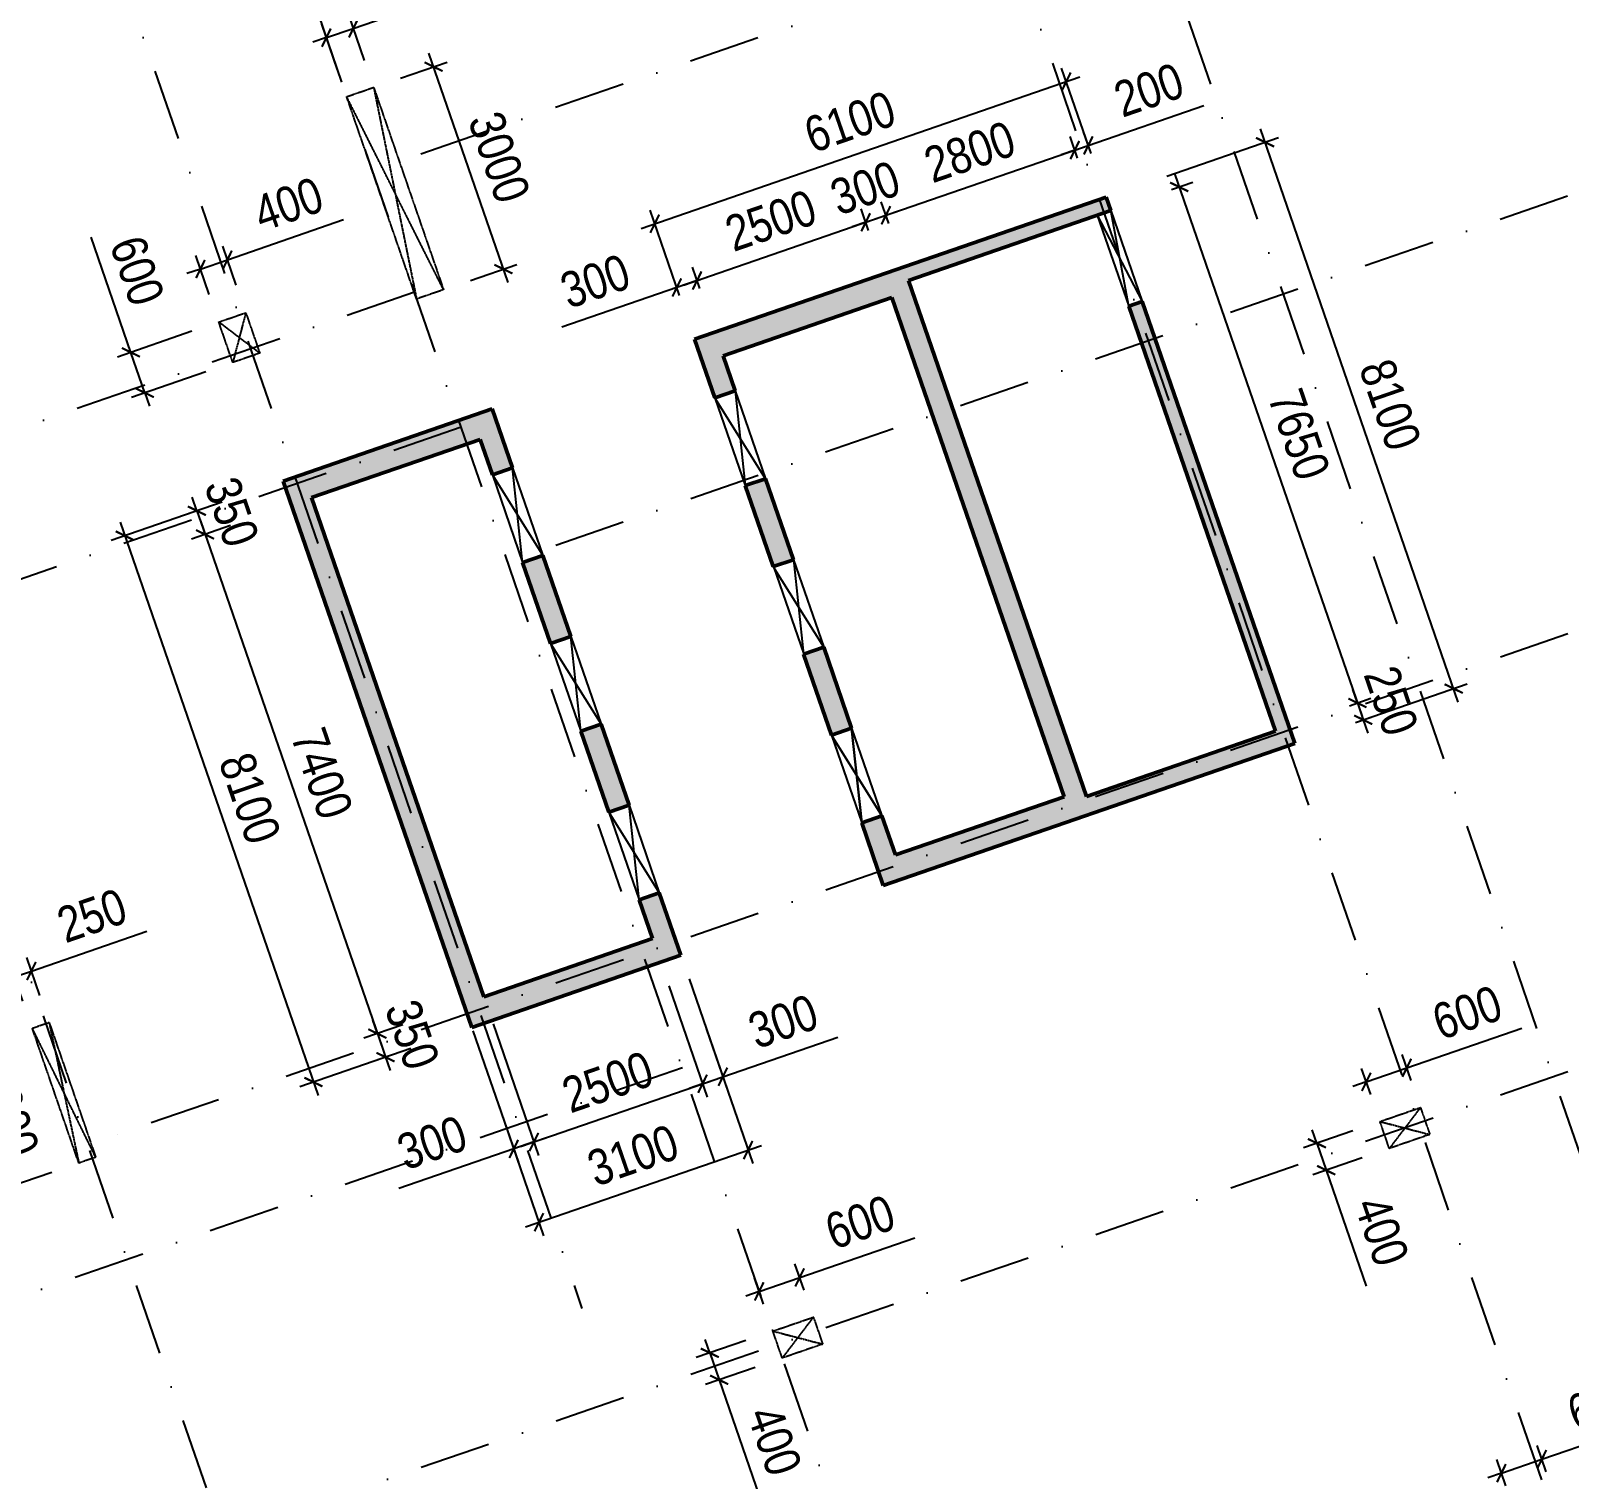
# Model space of a CAD drawing. Header units: millimetres. Extents: x 13965 to 1327256, y -72704 to 46237.
# Drawn here: x 1032346 to 1053904, y -10560 to 9738 of the extents above; entities that cross this region are included whole.
import ezdxf

# ---------------------------------------------------------------- set-up
doc = ezdxf.new("R2010")
doc.units = ezdxf.units.MM
doc.header["$MEASUREMENT"] = 0
for name, pattern in [('DASHDOT', [1, 0.5, -0.25, 0, -0.25]), ('DASHED', [4.5, 3, -1.5]), ('ST_MBDV Cot vach 220805$0$HIDDEN', [0.375, 0.25, -0.125])]:
    doc.linetypes.add(name, pattern=pattern)
for name, color, linetype in [('ccu11-Khuat', 9, 'DASHED'), ('ccu11-Thay', 7, 'Continuous'), ('ccu12-Manh', 8, 'Continuous'), ('KC2-DIM', 251, 'Continuous'), ('KT-Hatch', 251, 'Continuous'), ('KT-Luoi truc South Tower', 8, 'DASHDOT'), ('ST_MBDV Cot vach 220805$0$AUDIT_I_220805193045-5', 6, 'Continuous')]:
    doc.layers.add(name, color=color, linetype=linetype)
doc.layers.add('KT-Kich thuoc', color=159, linetype='Continuous', lineweight=18)
doc.layers.add('ST_MBDV Cot vach 220805$0$KT-Net cot vach', color=6, linetype='Continuous', lineweight=50)
doc.styles.add('Arial Narrow', font='ARIALN.TTF')
doc.dimstyles.new('ccu12-200', dxfattribs={"dimscale": 200, "dimtxt": 2.5, "dimasz": 1, "dimexe": 1, "dimexo": 2, "dimgap": 1, "dimtad": 1, "dimdec": 0, "dimdsep": 46, "dimtxsty": 'Arial Narrow', "dimblk": 'ARCHTICK', "dimcen": -1, "dimdle": 1, "dimclrd": 256, "dimclre": 256, "dimclrt": 3, "dimadec": 0, "dimazin": 2, "dimtfac": 0.1, "dimtdec": 0, "dimtmove": 0, "dimatfit": 1, "dimldrblk": 'ARCHTICK', "dimfxl": 1, "dimtvp": 0.833333, "dimtolj": 1, "dimtzin": 12, "dimarcsym": 0})

# ---------------------------------------------------------------- blocks, each defined once
blk = doc.blocks.new('Asix South Tower')
at = {"layer": 'KT-Luoi truc South Tower', "ltscale": 2000}
for p, q in [((-61527.4, 64693.7), (-45306.5, 17710.6)), ((-63417.9, 64041.1), (-47197, 17057.9)), ((-72397.8, 60940.8), (-54232.5, 8325.6)), ((-74690, 60149.4), (-64788, 31468.5)), ((-80172.4, 58256.6), (-62007.1, 5641.4)), ((-43415.2, 55801.6), (-67725.7, 47408.4)), ((-41522.4, 50319.2), (-65827.2, 41928)), ((-67132.6, 45709), (-110541.5, 30722.1)), ((-39629.6, 44836.7), (-71714.8, 33759.3)), ((-66479.9, 43818.5), (-109888.9, 28831.6)), ((-37736.8, 39354.3), (-105450.5, 15976.2)), ((-63379.6, 34838.6), (-106788.6, 19851.7))]:
    blk.add_line(p, q, dxfattribs=at)
blk = doc.blocks.new('_ArchTick')
at = {"color": 0, "const_width": 0.15}
blk.add_lwpolyline([(-0.5, -0.5), (0.5, 0.5)], dxfattribs=at)
blk = doc.blocks.new('*D818')
at = {"layer": 'Defpoints', "color": 0, "transparency": 16777216}
for p in [(1035408, 3264), (1035522, 2934), (1034788, 2680)]:
    blk.add_point(p, dxfattribs=at)
at = {"layer": 'KC2-DIM', "lineweight": -2, "transparency": 16777216}
for p, q in [((1035030, 3134), (1034485, 2946)), ((1034674, 3011), (1034609, 3200)), ((1035144, 2803), (1034599, 2615)), ((1034674, 3011), (1034788, 2680)), ((1034788, 2680), (1034854, 2491))]:
    blk.add_line(p, q, dxfattribs=at)
at = {"layer": 'KC2-DIM', "lineweight": -2, "transparency": 16777216, "xscale": 200, "yscale": 200, "zscale": 200}
for p, rotation in [((1034674, 3011), 289.0471379531418), ((1034788, 2680), 109.0471379531417)]:
    blk.add_blockref('_ArchTick', p, dxfattribs=dict(at, rotation=rotation))
at = {"layer": 'KC2-DIM', "color": 3, "transparency": 16777216, "insert": (1035162, 2994), "char_height": 500, "attachment_point": 5, "rotation": 289.0471, "style": 'Arial Narrow'}
blk.add_mtext('\\A1;350', dxfattribs=at)
blk = doc.blocks.new('*D819')
at = {"layer": 'Defpoints', "color": 0, "transparency": 16777216}
for p in [(1035522, 2934), (1037937, -4061), (1037203, -4315)]:
    blk.add_point(p, dxfattribs=at)
at = {"layer": 'KC2-DIM', "lineweight": -2, "transparency": 16777216}
for p, q in [((1035144, 2803), (1034599, 2615)), ((1034723, 2869), (1037269, -4504)), ((1037559, -4192), (1037014, -4380))]:
    blk.add_line(p, q, dxfattribs=at)
at = {"layer": 'KC2-DIM', "lineweight": -2, "transparency": 16777216, "xscale": 200, "yscale": 200, "zscale": 200}
for p, rotation in [((1034788, 2680), 109.0471379629879), ((1037203, -4315), 289.047137962988)]:
    blk.add_blockref('_ArchTick', p, dxfattribs=dict(at, rotation=rotation))
at = {"layer": 'KC2-DIM', "color": 3, "transparency": 16777216, "insert": (1036426, -669), "char_height": 500, "attachment_point": 5, "rotation": 289.0471, "style": 'Arial Narrow'}
blk.add_mtext('\\A1;7400', dxfattribs=at)
blk = doc.blocks.new('*D820')
at = {"layer": 'Defpoints', "color": 0, "transparency": 16777216}
for p in [(1037937, -4061), (1038051, -4392), (1037317, -4645)]:
    blk.add_point(p, dxfattribs=at)
at = {"layer": 'KC2-DIM', "lineweight": -2, "transparency": 16777216}
for p, q in [((1037559, -4192), (1037014, -4380)), ((1037203, -4315), (1037138, -4126)), ((1037673, -4523), (1037128, -4711)), ((1037203, -4315), (1037317, -4645)), ((1037317, -4645), (1037383, -4834))]:
    blk.add_line(p, q, dxfattribs=at)
at = {"layer": 'KC2-DIM', "lineweight": -2, "transparency": 16777216, "xscale": 200, "yscale": 200, "zscale": 200}
for p, rotation in [((1037203, -4315), 289.047137962988), ((1037317, -4645), 109.0471379629879)]:
    blk.add_blockref('_ArchTick', p, dxfattribs=dict(at, rotation=rotation))
at = {"layer": 'KC2-DIM', "color": 3, "transparency": 16777216, "insert": (1037691, -4331), "char_height": 500, "attachment_point": 5, "rotation": 289.0471, "style": 'Arial Narrow'}
blk.add_mtext('\\A1;350', dxfattribs=at)
blk = doc.blocks.new('*D821')
at = {"layer": 'Defpoints', "color": 0, "transparency": 16777216}
for p in [(1035408, 3264), (1038051, -4392), (1036307, -4994)]:
    blk.add_point(p, dxfattribs=at)
at = {"layer": 'KC2-DIM', "lineweight": -2, "transparency": 16777216}
for p, q in [((1035030, 3134), (1033474, 2597)), ((1033598, 2851), (1036372, -5183)), ((1037673, -4523), (1036118, -5060))]:
    blk.add_line(p, q, dxfattribs=at)
at = {"layer": 'KC2-DIM', "lineweight": -2, "transparency": 16777216, "xscale": 200, "yscale": 200, "zscale": 200}
for p, rotation in [((1033663, 2662), 109.0471379531438), ((1036307, -4994), 289.0471379531439)]:
    blk.add_blockref('_ArchTick', p, dxfattribs=dict(at, rotation=rotation))
at = {"layer": 'KC2-DIM', "color": 3, "transparency": 16777216, "insert": (1035415, -1018), "char_height": 500, "attachment_point": 5, "rotation": 289.0471, "style": 'Arial Narrow'}
blk.add_mtext('\\A1;8100', dxfattribs=at)
blk = doc.blocks.new('*D822')
at = {"layer": 'Defpoints', "color": 0, "transparency": 16777216}
for p in [(1038695, -3800), (1038411, -3898), (1039114, -5931)]:
    blk.add_point(p, dxfattribs=at)
at = {"layer": 'KC2-DIM', "lineweight": -2, "transparency": 16777216}
for p, q in [((1038542, -4276), (1039179, -6121)), ((1038825, -4178), (1039462, -6023)), ((1039397, -5834), (1039586, -5768)), ((1039114, -5931), (1037502, -6488)), ((1039397, -5834), (1039114, -5931))]:
    blk.add_line(p, q, dxfattribs=at)
at = {"layer": 'KC2-DIM', "lineweight": -2, "transparency": 16777216, "xscale": 200, "yscale": 200, "zscale": 200}
for p, rotation in [((1039114, -5931), 19.04713795306775), ((1039397, -5834), 199.0471379530678)]:
    blk.add_blockref('_ArchTick', p, dxfattribs=dict(at, rotation=rotation))
at = {"layer": 'KC2-DIM', "color": 3, "transparency": 16777216, "insert": (1037970, -5845), "char_height": 500, "attachment_point": 5, "rotation": 19.0471, "style": 'Arial Narrow'}
blk.add_mtext('\\A1;300', dxfattribs=at)
blk = doc.blocks.new('*D823')
at = {"layer": 'Defpoints', "color": 0, "transparency": 16777216}
for p in [(1041157, -3269), (1038793, -4085), (1041760, -5018)]:
    blk.add_point(p, dxfattribs=at)
at = {"layer": 'KC2-DIM', "lineweight": -2, "transparency": 16777216}
for p, q in [((1041287, -3647), (1041826, -5207)), ((1038924, -4463), (1039462, -6023)), ((1039208, -5899), (1041949, -4952))]:
    blk.add_line(p, q, dxfattribs=at)
at = {"layer": 'KC2-DIM', "lineweight": -2, "transparency": 16777216, "xscale": 200, "yscale": 200, "zscale": 200}
for p, rotation in [((1041760, -5018), 19.04713795308638), ((1039397, -5834), 199.0471379530864)]:
    blk.add_blockref('_ArchTick', p, dxfattribs=dict(at, rotation=rotation))
at = {"layer": 'KC2-DIM', "color": 3, "transparency": 16777216, "insert": (1040430, -4995), "char_height": 500, "attachment_point": 5, "rotation": 19.0471, "style": 'Arial Narrow'}
blk.add_mtext('\\A1;2500', dxfattribs=at)
blk = doc.blocks.new('*D824')
at = {"layer": 'Defpoints', "color": 0, "transparency": 16777216}
for p in [(1041440, -3171), (1041157, -3269), (1042044, -4920)]:
    blk.add_point(p, dxfattribs=at)
at = {"layer": 'KC2-DIM', "lineweight": -2, "transparency": 16777216}
for p, q in [((1041287, -3647), (1041826, -5207)), ((1041571, -3549), (1042109, -5109)), ((1042044, -4920), (1043655, -4364)), ((1041760, -5018), (1042044, -4920)), ((1041760, -5018), (1041571, -5083))]:
    blk.add_line(p, q, dxfattribs=at)
at = {"layer": 'KC2-DIM', "lineweight": -2, "transparency": 16777216, "xscale": 200, "yscale": 200, "zscale": 200}
for p, rotation in [((1041760, -5018), 19.04713795301989), ((1042044, -4920), 199.0471379530198)]:
    blk.add_blockref('_ArchTick', p, dxfattribs=dict(at, rotation=rotation))
at = {"layer": 'KC2-DIM', "color": 3, "transparency": 16777216, "insert": (1042890, -4146), "char_height": 500, "attachment_point": 5, "rotation": 19.0471, "style": 'Arial Narrow'}
blk.add_mtext('\\A1;300', dxfattribs=at)
blk = doc.blocks.new('*D825')
at = {"layer": 'Defpoints', "color": 0, "transparency": 16777216}
for p in [(1041680, -3867), (1038750, -4879), (1042398, -5947)]:
    blk.add_point(p, dxfattribs=at)
at = {"layer": 'KC2-DIM', "lineweight": -2, "transparency": 16777216}
for p, q in [((1041811, -4245), (1042464, -6136)), ((1038881, -5257), (1039533, -7147)), ((1039279, -7024), (1042587, -5881))]:
    blk.add_line(p, q, dxfattribs=at)
at = {"layer": 'KC2-DIM', "lineweight": -2, "transparency": 16777216, "xscale": 200, "yscale": 200, "zscale": 200}
for p, rotation in [((1042398, -5947), 19.04713795301755), ((1039468, -6958), 199.0471379530176)]:
    blk.add_blockref('_ArchTick', p, dxfattribs=dict(at, rotation=rotation))
at = {"layer": 'KC2-DIM', "color": 3, "transparency": 16777216, "insert": (1040785, -6022), "char_height": 500, "attachment_point": 5, "rotation": 19.0471, "style": 'Arial Narrow'}
blk.add_mtext('\\A1;3100', dxfattribs=at)
blk = doc.blocks.new('*D826')
at = {"layer": 'Defpoints', "color": 0, "transparency": 16777216}
for p in [(1041399, 6140), (1041569, 5648), (1041853, 5746)]:
    blk.add_point(p, dxfattribs=at)
at = {"layer": 'KC2-DIM', "lineweight": -2, "transparency": 16777216}
for p, q in [((1041438, 6027), (1041334, 6329)), ((1041722, 6124), (1041617, 6427)), ((1041683, 6238), (1041872, 6304)), ((1041399, 6140), (1039788, 5584)), ((1041683, 6238), (1041399, 6140))]:
    blk.add_line(p, q, dxfattribs=at)
at = {"layer": 'KC2-DIM', "lineweight": -2, "transparency": 16777216, "xscale": 200, "yscale": 200, "zscale": 200}
for p, rotation in [((1041399, 6140), 19.04713795301758), ((1041683, 6238), 199.0471379530176)]:
    blk.add_blockref('_ArchTick', p, dxfattribs=dict(at, rotation=rotation))
at = {"layer": 'KC2-DIM', "color": 3, "transparency": 16777216, "insert": (1040256, 6227), "char_height": 500, "attachment_point": 5, "rotation": 19.0471, "style": 'Arial Narrow'}
blk.add_mtext('\\A1;300', dxfattribs=at)
blk = doc.blocks.new('*D827')
at = {"layer": 'Defpoints', "color": 0, "transparency": 16777216}
for p in [(1044046, 7054), (1044216, 6562), (1041853, 5746)]:
    blk.add_point(p, dxfattribs=at)
at = {"layer": 'KC2-DIM', "lineweight": -2, "transparency": 16777216}
for p, q in [((1041494, 6173), (1044235, 7119)), ((1044085, 6940), (1043980, 7243)), ((1041722, 6124), (1041617, 6427))]:
    blk.add_line(p, q, dxfattribs=at)
at = {"layer": 'KC2-DIM', "lineweight": -2, "transparency": 16777216, "xscale": 200, "yscale": 200, "zscale": 200}
for p, rotation in [((1044046, 7054), 19.04713795501178), ((1041683, 6238), 199.0471379550118)]:
    blk.add_blockref('_ArchTick', p, dxfattribs=dict(at, rotation=rotation))
at = {"layer": 'KC2-DIM', "color": 3, "transparency": 16777216, "insert": (1042716, 7077), "char_height": 500, "attachment_point": 5, "rotation": 19.0471, "style": 'Arial Narrow'}
blk.add_mtext('\\A1;2500', dxfattribs=at)
blk = doc.blocks.new('*D828')
at = {"layer": 'Defpoints', "color": 0, "transparency": 16777216}
for p in [(1044329, 7152), (1044216, 6562), (1044499, 6660)]:
    blk.add_point(p, dxfattribs=at)
at = {"layer": 'KC2-DIM', "lineweight": -2, "transparency": 16777216}
for p, q in [((1044369, 7038), (1044264, 7341)), ((1044085, 6940), (1043980, 7243)), ((1044046, 7054), (1044329, 7152)), ((1044329, 7152), (1044518, 7217)), ((1044046, 7054), (1043857, 6989))]:
    blk.add_line(p, q, dxfattribs=at)
at = {"layer": 'KC2-DIM', "lineweight": -2, "transparency": 16777216, "xscale": 200, "yscale": 200, "zscale": 200}
for p, rotation in [((1044046, 7054), 19.04713795501182), ((1044329, 7152), 199.0471379550118)]:
    blk.add_blockref('_ArchTick', p, dxfattribs=dict(at, rotation=rotation))
at = {"layer": 'KC2-DIM', "color": 3, "transparency": 16777216, "insert": (1044039, 7534), "char_height": 500, "attachment_point": 5, "rotation": 19.0471, "style": 'Arial Narrow'}
blk.add_mtext('\\A1;300', dxfattribs=at)
blk = doc.blocks.new('*D829')
at = {"layer": 'Defpoints', "color": 0, "transparency": 16777216}
for p in [(1046976, 8066), (1047146, 7574), (1044499, 6660)]:
    blk.add_point(p, dxfattribs=at)
at = {"layer": 'KC2-DIM', "lineweight": -2, "transparency": 16777216}
for p, q in [((1047015, 7952), (1046911, 8255)), ((1044140, 7087), (1047165, 8131)), ((1044369, 7038), (1044264, 7341))]:
    blk.add_line(p, q, dxfattribs=at)
at = {"layer": 'KC2-DIM', "lineweight": -2, "transparency": 16777216, "xscale": 200, "yscale": 200, "zscale": 200}
for p, rotation in [((1046976, 8066), 19.04713795501178), ((1044329, 7152), 199.0471379550118)]:
    blk.add_blockref('_ArchTick', p, dxfattribs=dict(at, rotation=rotation))
at = {"layer": 'KC2-DIM', "color": 3, "transparency": 16777216, "insert": (1045504, 8039), "char_height": 500, "attachment_point": 5, "rotation": 19.0471, "style": 'Arial Narrow'}
blk.add_mtext('\\A1;2800', dxfattribs=at)
blk = doc.blocks.new('*D830')
at = {"layer": 'Defpoints', "color": 0, "transparency": 16777216}
for p in [(1047165, 8131), (1047146, 7574), (1047335, 7639)]:
    blk.add_point(p, dxfattribs=at)
at = {"layer": 'KC2-DIM', "lineweight": -2, "transparency": 16777216}
for p, q in [((1047165, 8131), (1048783, 8690)), ((1047015, 7952), (1046911, 8255)), ((1047204, 8017), (1047100, 8320)), ((1046976, 8066), (1046787, 8001)), ((1046976, 8066), (1047165, 8131))]:
    blk.add_line(p, q, dxfattribs=at)
at = {"layer": 'KC2-DIM', "lineweight": -2, "transparency": 16777216, "xscale": 200, "yscale": 200, "zscale": 200}
for p, rotation in [((1046976, 8066), 19.04713795501182), ((1047165, 8131), 199.0471379550118)]:
    blk.add_blockref('_ArchTick', p, dxfattribs=dict(at, rotation=rotation))
at = {"layer": 'KC2-DIM', "color": 3, "transparency": 16777216, "insert": (1048014, 8906), "char_height": 500, "attachment_point": 5, "rotation": 19.0471, "style": 'Arial Narrow'}
blk.add_mtext('\\A1;200', dxfattribs=at)
blk = doc.blocks.new('*D831')
at = {"layer": 'Defpoints', "color": 0, "transparency": 16777216}
for p in [(1046856, 9025), (1047335, 7639), (1041569, 5648)]:
    blk.add_point(p, dxfattribs=at)
at = {"layer": 'KC2-DIM', "lineweight": -2, "transparency": 16777216}
for p, q in [((1040901, 6969), (1047045, 9090)), ((1047204, 8017), (1046791, 9214)), ((1041438, 6027), (1041025, 7223))]:
    blk.add_line(p, q, dxfattribs=at)
at = {"layer": 'KC2-DIM', "lineweight": -2, "transparency": 16777216, "xscale": 200, "yscale": 200, "zscale": 200}
for p, rotation in [((1046856, 9025), 19.04713795301443), ((1041090, 7034), 199.0471379530144)]:
    blk.add_blockref('_ArchTick', p, dxfattribs=dict(at, rotation=rotation))
at = {"layer": 'KC2-DIM', "color": 3, "transparency": 16777216, "insert": (1043825, 8460), "char_height": 500, "attachment_point": 5, "rotation": 19.0471, "style": 'Arial Narrow'}
blk.add_mtext('\\A1;6100', dxfattribs=at)
blk = doc.blocks.new('*D832')
at = {"layer": 'Defpoints', "color": 0, "transparency": 16777216}
for p in [(1047951, 7381), (1050936, 318), (1050448, 149)]:
    blk.add_point(p, dxfattribs=at)
at = {"layer": 'KC2-DIM', "lineweight": -2, "transparency": 16777216}
for p, q in [((1048330, 7511), (1048628, 7614)), ((1048374, 7738), (1051001, 129)), ((1050826, 280), (1051125, 383))]:
    blk.add_line(p, q, dxfattribs=at)
at = {"layer": 'KC2-DIM', "lineweight": -2, "transparency": 16777216, "xscale": 200, "yscale": 200, "zscale": 200}
for p, rotation in [((1048439, 7549), 109.0471379531407), ((1050936, 318), 289.0471379531407)]:
    blk.add_blockref('_ArchTick', p, dxfattribs=dict(at, rotation=rotation))
at = {"layer": 'KC2-DIM', "color": 3, "transparency": 16777216, "insert": (1050118, 4082), "char_height": 500, "attachment_point": 5, "rotation": 289.0471, "style": 'Arial Narrow'}
blk.add_mtext('\\A1;7650', dxfattribs=at)
blk = doc.blocks.new('*D833')
at = {"layer": 'Defpoints', "color": 0, "transparency": 16777216}
for p in [(1050448, 149), (1051017, 82), (1050530, -87)]:
    blk.add_point(p, dxfattribs=at)
at = {"layer": 'KC2-DIM', "lineweight": -2, "transparency": 16777216}
for p, q in [((1050936, 318), (1050870, 507)), ((1050826, 280), (1051125, 383)), ((1050936, 318), (1051017, 82)), ((1050908, 44), (1051206, 147)), ((1051017, 82), (1051083, -107))]:
    blk.add_line(p, q, dxfattribs=at)
at = {"layer": 'KC2-DIM', "lineweight": -2, "transparency": 16777216, "xscale": 200, "yscale": 200, "zscale": 200}
for p, rotation in [((1050936, 318), 289.0471379531118), ((1051017, 82), 109.0471379531119)]:
    blk.add_blockref('_ArchTick', p, dxfattribs=dict(at, rotation=rotation))
at = {"layer": 'KC2-DIM', "color": 3, "transparency": 16777216, "insert": (1051407, 348), "char_height": 500, "attachment_point": 5, "rotation": 289.0471, "style": 'Arial Narrow'}
blk.add_mtext('\\A1;250', dxfattribs=at)
blk = doc.blocks.new('*D834')
at = {"layer": 'Defpoints', "color": 0, "transparency": 16777216}
for p in [(1049642, 8176), (1047886, 7570), (1050530, -87)]:
    blk.add_point(p, dxfattribs=at)
at = {"layer": 'KC2-DIM', "lineweight": -2, "transparency": 16777216}
for p, q in [((1048264, 7700), (1049831, 8241)), ((1052350, 330), (1049576, 8365)), ((1050908, 44), (1052474, 584))]:
    blk.add_line(p, q, dxfattribs=at)
at = {"layer": 'KC2-DIM', "lineweight": -2, "transparency": 16777216, "xscale": 200, "yscale": 200, "zscale": 200}
for p, rotation in [((1049642, 8176), 109.0471379531383), ((1052285, 519), 289.0471379531384)]:
    blk.add_blockref('_ArchTick', p, dxfattribs=dict(at, rotation=rotation))
at = {"layer": 'KC2-DIM', "color": 3, "transparency": 16777216, "insert": (1051394, 4496), "char_height": 500, "attachment_point": 5, "rotation": 289.0471, "style": 'Arial Narrow'}
blk.add_mtext('\\A1;8100', dxfattribs=at)
blk = doc.blocks.new('*D895')
at = {"layer": 'Defpoints', "color": 0, "transparency": 16777216}
for p in [(1032367, -4239), (1033019, -6129), (1031929, -6506)]:
    blk.add_point(p, dxfattribs=at)
at = {"layer": 'KC2-DIM', "lineweight": -2, "transparency": 16777216}
for p, q in [((1031989, -4369), (1031088, -4680)), ((1031211, -4426), (1031995, -6695)), ((1032641, -6260), (1031740, -6571))]:
    blk.add_line(p, q, dxfattribs=at)
at = {"layer": 'KC2-DIM', "lineweight": -2, "transparency": 16777216, "xscale": 200, "yscale": 200, "zscale": 200}
for p, rotation in [((1031277, -4615), 109.0471379539981), ((1031929, -6506), 289.0471379539981)]:
    blk.add_blockref('_ArchTick', p, dxfattribs=dict(at, rotation=rotation))
at = {"layer": 'KC2-DIM', "color": 3, "transparency": 16777216, "insert": (1032033, -5412), "char_height": 500, "attachment_point": 5, "rotation": 289.0471, "style": 'Arial Narrow'}
blk.add_mtext('\\A1;2000', dxfattribs=at)
blk = doc.blocks.new('*D896')
at = {"layer": 'Defpoints', "color": 0, "transparency": 16777216}
for p in [(1032355, -3438), (1032367, -4239), (1032603, -4157)]:
    blk.add_point(p, dxfattribs=at)
at = {"layer": 'KC2-DIM', "lineweight": -2, "transparency": 16777216}
for p, q in [((1032355, -3438), (1033972, -2880)), ((1032236, -3861), (1032053, -3331)), ((1032118, -3520), (1032355, -3438)), ((1032473, -3779), (1032290, -3249)), ((1032118, -3520), (1031929, -3585))]:
    blk.add_line(p, q, dxfattribs=at)
at = {"layer": 'KC2-DIM', "lineweight": -2, "transparency": 16777216, "xscale": 200, "yscale": 200, "zscale": 200}
for p, rotation in [((1032118, -3520), 19.04713795400294), ((1032355, -3438), 199.0471379540029)]:
    blk.add_blockref('_ArchTick', p, dxfattribs=dict(at, rotation=rotation))
at = {"layer": 'KC2-DIM', "color": 3, "transparency": 16777216, "insert": (1033204, -2663), "char_height": 500, "attachment_point": 5, "rotation": 19.0471, "style": 'Arial Narrow'}
blk.add_mtext('\\A1;250', dxfattribs=at)
blk = doc.blocks.new('*D897')
at = {"layer": 'Defpoints', "color": 0, "transparency": 16777216}
for p in [(1034981, 5656), (1033749, 5231), (1035177, 5089)]:
    blk.add_point(p, dxfattribs=at)
at = {"layer": 'KC2-DIM', "lineweight": -2, "transparency": 16777216}
for p, q in [((1033749, 5231), (1033192, 6845)), ((1034603, 5526), (1033560, 5166)), ((1033945, 4664), (1033749, 5231)), ((1034798, 4958), (1033756, 4599)), ((1033945, 4664), (1034011, 4475))]:
    blk.add_line(p, q, dxfattribs=at)
at = {"layer": 'KC2-DIM', "lineweight": -2, "transparency": 16777216, "xscale": 200, "yscale": 200, "zscale": 200}
for p, rotation in [((1033749, 5231), 289.0471379540039), ((1033945, 4664), 109.0471379540039)]:
    blk.add_blockref('_ArchTick', p, dxfattribs=dict(at, rotation=rotation))
at = {"layer": 'KC2-DIM', "color": 3, "transparency": 16777216, "insert": (1033836, 6375), "char_height": 500, "attachment_point": 5, "rotation": 289.0471, "style": 'Arial Narrow'}
blk.add_mtext('\\A1;600', dxfattribs=at)
blk = doc.blocks.new('*D898')
at = {"layer": 'Defpoints', "color": 0, "transparency": 16777216}
for p in [(1035102, 6529), (1034978, 5665), (1035356, 5796)]:
    blk.add_point(p, dxfattribs=at)
at = {"layer": 'KC2-DIM', "lineweight": -2, "transparency": 16777216}
for p, q in [((1035102, 6529), (1036729, 7091)), ((1035225, 6174), (1035037, 6719)), ((1034847, 6043), (1034659, 6588)), ((1034724, 6399), (1035102, 6529)), ((1034724, 6399), (1034535, 6334))]:
    blk.add_line(p, q, dxfattribs=at)
at = {"layer": 'KC2-DIM', "lineweight": -2, "transparency": 16777216, "xscale": 200, "yscale": 200, "zscale": 200}
for p, rotation in [((1034724, 6399), 19.04713795400526), ((1035102, 6529), 199.0471379540053)]:
    blk.add_blockref('_ArchTick', p, dxfattribs=dict(at, rotation=rotation))
at = {"layer": 'KC2-DIM', "color": 3, "transparency": 16777216, "insert": (1035956, 7306), "char_height": 500, "attachment_point": 5, "rotation": 19.0471, "style": 'Arial Narrow'}
blk.add_mtext('\\A1;400', dxfattribs=at)
blk = doc.blocks.new('*D899')
at = {"layer": 'Defpoints', "color": 0, "transparency": 16777216}
for p in [(1037990, 9234), (1037151, 8945, 0), (1038130, 6109, 0)]:
    blk.add_point(p, dxfattribs=at)
at = {"layer": 'KC2-DIM', "lineweight": -2, "transparency": 16777216}
for p, q in [((1037529, 9075), (1038179, 9299)), ((1039034, 6209), (1037925, 9423)), ((1038509, 6239), (1039158, 6464))]:
    blk.add_line(p, q, dxfattribs=at)
at = {"layer": 'KC2-DIM', "lineweight": -2, "transparency": 16777216, "xscale": 200, "yscale": 200, "zscale": 200}
for p, rotation in [((1037990, 9234), 109.0471379540024), ((1038969, 6398), 289.0471379540024)]:
    blk.add_blockref('_ArchTick', p, dxfattribs=dict(at, rotation=rotation))
at = {"layer": 'KC2-DIM', "color": 3, "transparency": 16777216, "insert": (1038910, 7965), "char_height": 500, "attachment_point": 5, "rotation": 289.0471, "style": 'Arial Narrow'}
blk.add_mtext('\\A1;3000', dxfattribs=at)
blk = doc.blocks.new('*D900')
at = {"layer": 'Defpoints', "color": 0, "transparency": 16777216}
for p in [(1036866, 9771), (1037151, 8945, 0), (1036773, 8814, 0)]:
    blk.add_point(p, dxfattribs=at)
at = {"layer": 'KC2-DIM', "lineweight": -2, "transparency": 16777216}
for p, q in [((1036866, 9771), (1038493, 10333)), ((1037021, 9323), (1036801, 9961)), ((1036643, 9192), (1036423, 9830)), ((1036488, 9641), (1036866, 9771)), ((1036488, 9641), (1036299, 9576))]:
    blk.add_line(p, q, dxfattribs=at)
at = {"layer": 'KC2-DIM', "lineweight": -2, "transparency": 16777216, "xscale": 200, "yscale": 200, "zscale": 200}
for p, rotation in [((1036866, 9771), 199.0471379540013), ((1036488, 9641), 19.04713795400126)]:
    blk.add_blockref('_ArchTick', p, dxfattribs=dict(at, rotation=rotation))
at = {"layer": 'KC2-DIM', "color": 3, "transparency": 16777216, "insert": (1037720, 10548), "char_height": 500, "attachment_point": 5, "rotation": 19.0471, "style": 'Arial Narrow'}
blk.add_mtext('\\A1;400', dxfattribs=at)
blk = doc.blocks.new('*D904')
at = {"layer": 'Defpoints', "color": 0, "transparency": 16777216}
for p in [(1042745, -8484, 0), (1042876, -8862, 0), (1041992, -9167)]:
    blk.add_point(p, dxfattribs=at)
at = {"layer": 'KC2-DIM', "lineweight": -2, "transparency": 16777216}
for p, q in [((1042367, -8614), (1041672, -8854)), ((1041861, -8789), (1041796, -8600)), ((1041861, -8789), (1041992, -9167)), ((1042498, -8992), (1041803, -9232)), ((1041992, -9167), (1042553, -10793))]:
    blk.add_line(p, q, dxfattribs=at)
at = {"layer": 'KC2-DIM', "lineweight": -2, "transparency": 16777216, "xscale": 200, "yscale": 200, "zscale": 200}
for p, rotation in [((1041861, -8789), 289.0471379532053), ((1041992, -9167), 109.0471379532053)]:
    blk.add_blockref('_ArchTick', p, dxfattribs=dict(at, rotation=rotation))
at = {"layer": 'KC2-DIM', "color": 3, "transparency": 16777216, "insert": (1042768, -10021), "char_height": 500, "attachment_point": 5, "rotation": 289.0471, "style": 'Arial Narrow'}
blk.add_mtext('\\A1;400', dxfattribs=at)
blk = doc.blocks.new('*D905')
at = {"layer": 'Defpoints', "color": 0, "transparency": 16777216}
for p in [(1043121, -7732), (1043312, -8288, 0), (1042745, -8484, 0)]:
    blk.add_point(p, dxfattribs=at)
at = {"layer": 'KC2-DIM', "lineweight": -2, "transparency": 16777216}
for p, q in [((1043121, -7732), (1044734, -7175)), ((1043182, -7910), (1043055, -7543)), ((1042615, -8105), (1042488, -7739)), ((1042553, -7928), (1043121, -7732)), ((1042553, -7928), (1042364, -7993))]:
    blk.add_line(p, q, dxfattribs=at)
at = {"layer": 'KC2-DIM', "lineweight": -2, "transparency": 16777216, "xscale": 200, "yscale": 200, "zscale": 200}
for p, rotation in [((1043121, -7732), 199.0471379532146), ((1042553, -7928), 19.04713795321469)]:
    blk.add_blockref('_ArchTick', p, dxfattribs=dict(at, rotation=rotation))
at = {"layer": 'KC2-DIM', "color": 3, "transparency": 16777216, "insert": (1043968, -6958), "char_height": 500, "attachment_point": 5, "rotation": 19.0471, "style": 'Arial Narrow'}
blk.add_mtext('\\A1;600', dxfattribs=at)
blk = doc.blocks.new('*D912')
at = {"layer": 'Defpoints', "color": 0, "transparency": 16777216}
for p in [(1051253, -5546, 0), (1051383, -5925, 0), (1050499, -6230)]:
    blk.add_point(p, dxfattribs=at)
at = {"layer": 'KC2-DIM', "lineweight": -2, "transparency": 16777216}
for p, q in [((1050874, -5677), (1050180, -5917)), ((1050369, -5852), (1050303, -5663)), ((1050369, -5852), (1050499, -6230)), ((1051005, -6055), (1050310, -6295)), ((1050499, -6230), (1051061, -7856))]:
    blk.add_line(p, q, dxfattribs=at)
at = {"layer": 'KC2-DIM', "lineweight": -2, "transparency": 16777216, "xscale": 200, "yscale": 200, "zscale": 200}
for p, rotation in [((1050369, -5852), 289.047137953221), ((1050499, -6230), 109.047137953221)]:
    blk.add_blockref('_ArchTick', p, dxfattribs=dict(at, rotation=rotation))
at = {"layer": 'KC2-DIM', "color": 3, "transparency": 16777216, "insert": (1051276, -7084), "char_height": 500, "attachment_point": 5, "rotation": 289.0471, "style": 'Arial Narrow'}
blk.add_mtext('\\A1;400', dxfattribs=at)
blk = doc.blocks.new('*D913')
at = {"layer": 'Defpoints', "color": 0, "transparency": 16777216}
for p in [(1051628, -4795), (1051820, -5351, 0), (1051253, -5546, 0)]:
    blk.add_point(p, dxfattribs=at)
at = {"layer": 'KC2-DIM', "lineweight": -2, "transparency": 16777216}
for p, q in [((1051628, -4795), (1053241, -4238)), ((1051689, -4973), (1051563, -4606)), ((1051122, -5168), (1050995, -4802)), ((1051061, -4991), (1051628, -4795)), ((1051061, -4991), (1050872, -5056))]:
    blk.add_line(p, q, dxfattribs=at)
at = {"layer": 'KC2-DIM', "lineweight": -2, "transparency": 16777216, "xscale": 200, "yscale": 200, "zscale": 200}
for p, rotation in [((1051628, -4795), 199.0471379532074), ((1051061, -4991), 19.04713795320742)]:
    blk.add_blockref('_ArchTick', p, dxfattribs=dict(at, rotation=rotation))
at = {"layer": 'KC2-DIM', "color": 3, "transparency": 16777216, "insert": (1052475, -4021), "char_height": 500, "attachment_point": 5, "rotation": 19.0471, "style": 'Arial Narrow'}
blk.add_mtext('\\A1;600', dxfattribs=at)
blk = doc.blocks.new('*D915')
at = {"layer": 'Defpoints', "color": 0, "transparency": 16777216}
for p in [(1053521, -10278), (1053713, -10834, 0), (1053145, -11029, 0)]:
    blk.add_point(p, dxfattribs=at)
at = {"layer": 'KC2-DIM', "lineweight": -2, "transparency": 16777216}
for p, q in [((1053521, -10278), (1055134, -9721)), ((1053582, -10455), (1053455, -10089)), ((1053015, -10651), (1052888, -10285)), ((1052954, -10474), (1053521, -10278)), ((1052954, -10474), (1052765, -10539))]:
    blk.add_line(p, q, dxfattribs=at)
at = {"layer": 'KC2-DIM', "lineweight": -2, "transparency": 16777216, "xscale": 200, "yscale": 200, "zscale": 200}
for p, rotation in [((1053521, -10278), 199.0471379532074), ((1052954, -10474), 19.04713795320742)]:
    blk.add_blockref('_ArchTick', p, dxfattribs=dict(at, rotation=rotation))
at = {"layer": 'KC2-DIM', "color": 3, "transparency": 16777216, "insert": (1054368, -9504), "char_height": 500, "attachment_point": 5, "rotation": 19.0471, "style": 'Arial Narrow'}
blk.add_mtext('\\A1;600', dxfattribs=at)
blk = doc.blocks.new('*U1019')
at = {"color": 6, "linetype": 'ST_MBDV Cot vach 220805$0$HIDDEN', "ltscale": 10}
for p, q in [((-75, 125), (-475, -475)), ((-75, -475), (-475, 125))]:
    blk.add_line(p, q, dxfattribs=at)
blk.add_lwpolyline([(-475, -475), (-75, -475), (-75, 125), (-475, 125)], close=True, dxfattribs=at)
blk = doc.blocks.new('*U1020')
at = {"color": 6, "linetype": 'ST_MBDV Cot vach 220805$0$HIDDEN', "ltscale": 10}
for p, q in [((-75, 125), (-475, -475)), ((-75, -475), (-475, 125))]:
    blk.add_line(p, q, dxfattribs=at)
blk.add_lwpolyline([(-475, -475), (-75, -475), (-75, 125), (-475, 125)], close=True, dxfattribs=at)
blk = doc.blocks.new('*U1024')
at = {"color": 6, "linetype": 'ST_MBDV Cot vach 220805$0$HIDDEN', "ltscale": 10}
for p, q in [((-75, 2525), (-475, -475)), ((-75, -475), (-475, 2525))]:
    blk.add_line(p, q, dxfattribs=at)
blk.add_lwpolyline([(-475, -475), (-75, -475), (-75, 2525), (-475, 2525)], close=True, dxfattribs=at)
blk = doc.blocks.new('*U1037')
at = {"color": 6, "linetype": 'ST_MBDV Cot vach 220805$0$HIDDEN', "ltscale": 10}
for p, q in [((-225, 1525), (-475, -475)), ((-225, -475), (-475, 1525))]:
    blk.add_line(p, q, dxfattribs=at)
blk.add_lwpolyline([(-475, -475), (-225, -475), (-225, 1525), (-475, 1525)], close=True, dxfattribs=at)
blk = doc.blocks.new('*U1025')
at = {"color": 6, "linetype": 'ST_MBDV Cot vach 220805$0$HIDDEN', "ltscale": 10}
for p, q in [((-75, 125), (-475, -475)), ((-75, -475), (-475, 125))]:
    blk.add_line(p, q, dxfattribs=at)
blk.add_lwpolyline([(-475, -475), (-75, -475), (-75, 125), (-475, 125)], close=True, dxfattribs=at)
blk = doc.blocks.new('MBCV-T39')
at = {"layer": 'KT-Hatch'}
h = blk.add_hatch(dxfattribs=at)
h.set_pattern_fill('BTCT', color=256, scale=40)
h.set_pattern_definition([(50, (13273.05, -27070.41), (286.9041, -25.10085), [30, -330]), (355, (13273.05, -27070.4), (-55.5005, 300.8769), [24, -264]), (100.4514, (13296.96, -27072.5), (231.40375, 275.7758), [25.4961, -280.4568]), (46.1842, (13273.05, -26990.4), (426.8964, -66.2076), [45, -495]), (96.6356, (13308.62, -26995.93), (373.865, 389.6471), [38.2441, -420.6852]), (351.1842, (13273.05, -26990.4), (373.8648, 389.6474), [36, -396]), (21, (13313.05, -27010.41), (238.7628, -161.04756), [30, -330]), (326, (13313.05, -27010.4), (97.3261, 290.06), [24, -264]), (71.4514, (13332.95, -27023.84), (336.08905, 129.0122), [25.4961, -280.4568]), (37.5, (13273.05, -27070.41), (4.86394, 133.15754), [0, -260.8, 0, -268, 0, -265]), (7.5, (13273.05, -27070.41), (105.22781, 157.76468), [0, -152.8, 0, -254.8, 0, -101]), (327.5, (13183.85, -27070.41), (213.52897, -9.02195), [0, -100, 0, -312, 0, -414]), (317.5, (13143.85, -27070.41), (233.27447, 40.042), [0, -130, 0, -207.2, 0, -294]), (45, (13273.05, -27070.41), (-106.06602, 106.06602), []), (45, (13343.76, -27070.41), (-106.06602, 106.06602), [])])
h.paths.add_polyline_path([(-52773, 17004), (-55703, 15992), (-53059, 8336), (-50129, 9347), (-50431, 10222), (-50715, 10124), (-50527, 9580), (-52890, 8764), (-55305, 15759), (-52942, 16575), (-52771, 16079), (-52487, 16177)])
h.paths.add_polyline_path([(-47175, 18563), (-44760, 11568), (-47123, 10752), (-47312, 11299), (-47595, 11201), (-47293, 10324), (-41527, 12314), (-43664, 18506), (-43853, 18441), (-41797, 12486), (-44444, 11572), (-46940, 18803), (-44105, 19782), (-44170, 19971), (-49936, 17980), (-49651, 17156), (-49368, 17254), (-49538, 17747)])
h.paths.add_polyline_path([(-48835, 14793), (-48552, 14890), (-48943, 16025), (-49227, 15927)], flags=17)
h.paths.add_polyline_path([(-48128, 13662), (-48411, 13564), (-48020, 12429), (-47736, 12527)], flags=17)
h.paths.add_polyline_path([(-51139, 11353), (-50855, 11450), (-51247, 12585), (-51530, 12487)], flags=17)
h.paths.add_polyline_path([(-52063, 14948), (-52346, 14850), (-51955, 13716), (-51671, 13814)], flags=17)
at = {"layer": 'ccu11-Thay', "color": 6, "ltscale": 0.5}
for points in [[(-44294, 19717), (-43853, 18441)], [(-44105, 19782), (-43664, 18506)], [(-49368, 17254), (-48943, 16025)], [(-49651, 17156), (-49227, 15927)], [(-52487, 16177), (-52063, 14948)], [(-52771, 16079), (-52346, 14850)], [(-48552, 14890), (-48128, 13662)], [(-48832, 14794), (-48407, 13565)], [(-51671, 13814), (-51247, 12585)], [(-51955, 13716), (-51530, 12487)], [(-47736, 12527), (-47312, 11299)], [(-48020, 12429), (-47595, 11201)], [(-50855, 11450), (-50431, 10222)], [(-51139, 11353), (-50715, 10124)]]:
    blk.add_lwpolyline(points, dxfattribs=at)
at = {"layer": 'ccu12-Manh', "ltscale": 0.5}
for p, q in [((-44294, 19717), (-43664, 18506)), ((-43853, 18441), (-44105, 19782))]:
    blk.add_line(p, q, dxfattribs=at)
at = {"layer": 'ST_MBDV Cot vach 220805$0$KT-Net cot vach', "extrusion": (-3.35283e-09, 1.99852e-08, 1)}
for p, q in [((-44170, 19971), (-49936, 17980)), ((-44105, 19782), (-44170, 19971)), ((-44105, 19782), (-46940, 18803)), ((-46940, 18803), (-44444, 11572)), ((-47175, 18563), (-49538, 17747)), ((-44760, 11568), (-47175, 18563)), ((-41797, 12486), (-43853, 18441)), ((-41527, 12314), (-43664, 18506)), ((-49936, 17980), (-49651, 17156)), ((-49538, 17747), (-49368, 17254)), ((-52773, 17004), (-55703, 15992)), ((-52487, 16177), (-52773, 17004)), ((-52942, 16575), (-55305, 15759)), ((-52771, 16079), (-52942, 16575)), ((-55703, 15992), (-53059, 8336)), ((-48943, 16025), (-48552, 14890)), ((-55305, 15759), (-52890, 8764)), ((-49227, 15927), (-48835, 14793)), ((-51671, 13814), (-52063, 14948)), ((-51955, 13716), (-52346, 14850)), ((-48128, 13662), (-47736, 12527)), ((-48411, 13564), (-48020, 12429)), ((-50855, 11450), (-51247, 12585)), ((-51139, 11353), (-51530, 12487)), ((-47293, 10324), (-41527, 12314)), ((-44444, 11572), (-41797, 12486)), ((-47123, 10752), (-44760, 11568)), ((-47312, 11299), (-47123, 10752)), ((-47595, 11201), (-47293, 10324)), ((-50129, 9347), (-50431, 10222)), ((-50527, 9580), (-50715, 10124)), ((-52890, 8764), (-50527, 9580)), ((-53059, 8336), (-50129, 9347))]:
    blk.add_line(p, q, dxfattribs=at)
at = {"layer": 'ST_MBDV Cot vach 220805$0$KT-Net cot vach'}
for p, q in [((-43853, 18441), (-43664, 18506)), ((-49368, 17254), (-49651, 17156)), ((-52487, 16177), (-52771, 16079)), ((-48943, 16025), (-49227, 15927)), ((-52063, 14948), (-52346, 14850)), ((-48552, 14890), (-48835, 14793)), ((-51671, 13814), (-51955, 13716)), ((-48128, 13662), (-48411, 13564)), ((-51247, 12585), (-51530, 12487)), ((-47736, 12527), (-48020, 12429)), ((-50855, 11450), (-51139, 11353)), ((-47312, 11299), (-47595, 11201)), ((-50431, 10222), (-50715, 10124))]:
    blk.add_line(p, q, dxfattribs=at)
at = {"layer": 'ST_MBDV Cot vach 220805$0$AUDIT_I_220805193045-5', "linetype": 'ByBlock'}
for name, p, xscale, rotation in [('*U1024', (-54208, 21084, 0), -1, 199.0471379540016), ('*U1025', (-56000, 17926), -1, 199.0471379540016), ('*U1037', (-58614, 8031), -1, 199.0471379540016), ('*U1019', (-39908, 7243, 0), -0.9999999999999998, 289.0471379532163), ('*U1020', (-48415, 4306, 0), -0.9999999999999998, 289.0471379532163)]:
    blk.add_blockref(name, p, dxfattribs=dict(at, xscale=xscale, rotation=rotation))

msp = doc.modelspace()

# ---------------------------------------------------------------- linework, layer by layer
at = {"layer": 'KC2-DIM', "ltscale": 0.5}
for points in [[(1042641.6, 3460.9), (1041933.7, 4591.8)], [(1042641.6, 3460.9), (1041933.7, 4591.8)], [(1042217.3, 4689.7), (1042358, 3363)], [(1042217.3, 4689.7), (1042358, 3363)], [(1038814.4, 3514.8), (1039522.2, 2383.9)], [(1038814.4, 3514.8), (1039522.2, 2383.9)], [(1039238.7, 2286), (1039098, 3612.7)], [(1039238.7, 2286), (1039098, 3612.7)], [(1043457.4, 1097.7), (1042749.6, 2228.7)], [(1043457.4, 1097.7), (1042749.6, 2228.7)], [(1043033.2, 2326.6), (1043173.9, 999.8)], [(1043033.2, 2326.6), (1043173.9, 999.8)], [(1039630.3, 1151.7), (1040338.1, 20.8)], [(1039630.3, 1151.7), (1040338.1, 20.8)], [(1040054.5, -77.1), (1039913.9, 1249.6)], [(1040054.5, -77.1), (1039913.9, 1249.6)], [(1043565.5, -134.5), (1044273.3, -1265.4)], [(1044273.3, -1265.4), (1043565.5, -134.5)], [(1043989.7, -1363.3), (1043849, -36.6)], [(1043849, -36.6), (1043989.7, -1363.3)], [(1040446.1, -1211.4), (1041154, -2342.3)], [(1040446.1, -1211.4), (1041154, -2342.3)], [(1040870.4, -2440.2), (1040729.7, -1113.5)], [(1040870.4, -2440.2), (1040729.7, -1113.5)]]:
    msp.add_lwpolyline(points, dxfattribs=at)

# ---------------------------------------------------------------- block references
at = {"layer": 'ccu11-Khuat'}
msp.add_blockref('MBCV-T39', (1091585, -12563.9), dxfattribs=at)
at = {"layer": 'KT-Kich thuoc'}
msp.add_blockref('Asix South Tower', (1104857.6, -39634.4), dxfattribs=at)

# ---------------------------------------------------------------- dimensions: what is measured, and where the dimension line sits
at = {"layer": 'KC2-DIM'}
for p1, p2, distance, picture, middle in [((1036773.3, 8814.1, 0), (1037151.4, 8944.6, 0), 874.8, '*D900', (1037719.7, 10547.9)), ((1038130.4, 6108.8, 0), (1037151.4, 8944.6, 0), -887.2, '*D899', (1038909.9, 7964.8)), ((1041568.9, 5648.4), (1047335, 7639.1), 1466.3, '*D831', (1043824.8, 8460.2)), ((1050529.6, -86.8), (1047886.2, 7569.7), -1857.1, '*D834', (1051393.7, 4496.1)), ((1034977.7, 5665), (1035355.8, 5795.5), 776.5, '*D898', (1035956.2, 7305.9)), ((1047951.4, 7380.6), (1050448, 149.5), 516, '*D832', (1050117.8, 4082)), ((1035176.5, 5089), (1034980.7, 5656.2), 1302.5, '*D897', (1033836.1, 6375.4)), ((1041852.5, 5746.3), (1041568.9, 5648.4), -520.5, '*D826', (1040255.8, 6227.4)), ((1035408.1, 3264.5), (1038051.5, -4392), -1845.7, '*D821', (1035415.5, -1017.5)), ((1032366.8, -4238.8), (1032603.1, -4157.2), 760.9, '*D896', (1033204.1, -2663.1)), ((1041156.6, -3269.1), (1041440.1, -3171.2), -1849.9, '*D824', (1042889.9, -4146)), ((1038793.4, -4085), (1041156.6, -3269.1), -1849.9, '*D823', (1040430.1, -4995.3)), ((1051252.5, -5546.5, 0), (1051819.7, -5350.7, 0), 587.9, '*D913', (1052475, -4020.8, 0)), ((1038694.9, -3799.6), (1038411.3, -3897.5), 2151.8, '*D822', (1037970.3, -5844.5)), ((1038750.2, -4879), (1041680.5, -3867.3), -2199.7, '*D825', (1040784.6, -6022.1)), ((1032366.8, -4238.8), (1033019.5, -6129.3), -1153.2, '*D895', (1032033.4, -5411.8)), ((1051252.5, -5546.5, 0), (1051383, -5924.6, 0), -935.1, '*D912', (1051275.6, -7083.5, 0)), ((1042745.3, -8483.6, 0), (1043312.4, -8287.8, 0), 587.9, '*D905', (1043967.7, -6957.9)), ((1042745.3, -8483.6, 0), (1042875.8, -8861.7, 0), -935.1, '*D904', (1042768.3, -10020.6)), ((1053145.5, -11029.4, 0), (1053712.6, -10833.6, 0), 587.9, '*D915', (1054367.9, -9503.7, 0))]:
    dim = msp.add_aligned_dim(p1=p1, p2=p2, distance=distance, dimstyle='ccu12-200', dxfattribs=at)
    dim.commit()
    dim.dimension.update_dxf_attribs({"geometry": picture, "text_midpoint": middle})
for base, p1, p2, angle, picture, middle in [((1047165.1, 8131.1), (1047145.9, 7573.9), (1047335, 7639.1), 19.04714, '*D830', (1048014.4, 8906)), ((1046976, 8065.9), (1044499.2, 6660.1), (1047145.9, 7573.9), 19.04714, '*D829', (1045504.1, 8039.4)), ((1037203.3, -4314.6), (1035522.3, 2933.7), (1037937.3, -4061.2), 109.04714, '*D819', (1036426.2, -668.6))]:
    dim = msp.add_linear_dim(base=base, p1=p1, p2=p2, angle=angle, dimstyle='ccu12-200', dxfattribs=at)
    dim.commit()
    dim.dimension.update_dxf_attribs({"geometry": picture, "text_midpoint": middle})
for base, p1, p2, angle, picture, middle, dimtype in [((1044329.3, 7152.1), (1044215.6, 6562.2), (1044499.2, 6660.1), 19.04714, '*D828', (1044187.6, 7103.2), 160), ((1034788.3, 2680.2), (1035408.1, 3264.5), (1035522.3, 2933.7), 289.04714, '*D818', (1034731.2, 2845.7), 161), ((1051017.3, 81.6), (1050448, 149.5), (1050529.6, -86.8), 289.04714, '*D833', (1050976.5, 199.7), 161), ((1037317.5, -4645.4), (1037937.3, -4061.2), (1038051.5, -4392), 109.04714, '*D820', (1037260.4, -4480), 160)]:
    dim = msp.add_linear_dim(base=base, p1=p1, p2=p2, angle=angle, dimstyle='ccu12-200', dxfattribs=at)
    dim.commit()
    dim.dimension.update_dxf_attribs({"geometry": picture, "text_midpoint": middle, "dimtype": dimtype})
dim = msp.add_linear_dim(base=(1044045.8, 7054.2), p1=(1041852.5, 5746.3), p2=(1044215.6, 6562.2), angle=19.04714, dimstyle='ccu12-200', override={"dimtmove": 1}, dxfattribs=at)
dim.commit()
dim.dimension.update_dxf_attribs({"geometry": '*D827', "text_midpoint": (1042715.6, 7076.6)})

doc.saveas('drawing.dxf')
